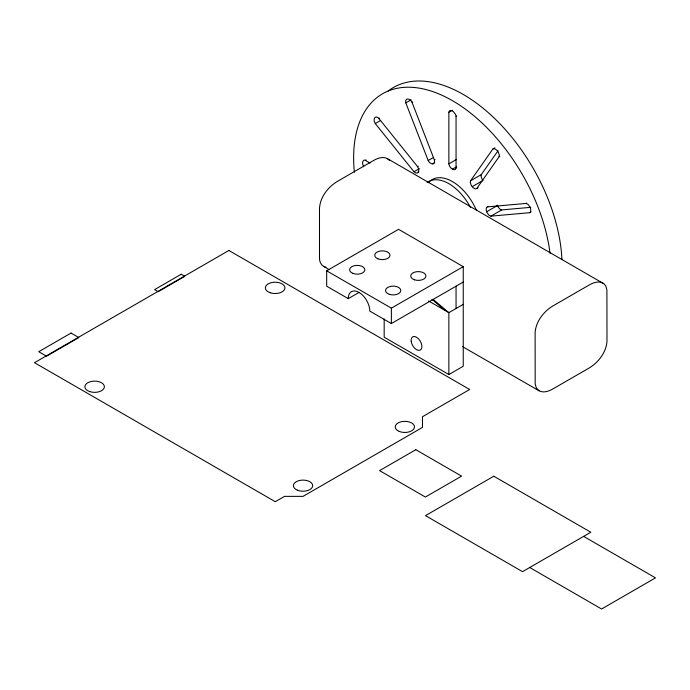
<?xml version="1.0" encoding="UTF-8"?>
<svg xmlns="http://www.w3.org/2000/svg" width="690" height="690" viewBox="0 0 690 690"><rect width="100%" height="100%" fill="white"/><g stroke="black" fill="none" stroke-linecap="round" stroke-linejoin="round"><path stroke-width="1.03" d="M448.862 112.203L449.664 110.633L451.467 110.607A6.426 3.709 60 0 1 453.779 112.047L455.469 114.255L456.055 116.351L456.055 167.998L455.245 169.567L453.442 169.593A6.452 3.726 60 0 1 452.459 169.145A6.374 3.683 60 0 1 451.131 168.162L449.449 165.954L448.862 163.849L448.862 112.203L452.235 110.262M470.511 180.815L470.252 182.531L471.175 185.11A6.374 3.683 60 0 0 472.227 186.671A6.452 3.726 60 0 0 473.133 187.663L475.16 188.948L476.73 188.56L499.094 156.751L499.353 155.026L498.43 152.456A6.426 3.709 60 0 0 496.464 149.903L494.445 148.617L492.867 149.006L470.511 180.815L481.292 174.587L498.059 150.731M481.292 174.587L481.034 176.312L481.956 178.883A6.374 3.683 60 0 0 483 180.452M418.899 171.819L418.226 172.207A6.374 3.683 60 0 1 417.39 172.94L415.622 172.983L414.009 171.75L375.274 123.57L374.153 121.104L374.247 118.827A6.426 3.709 60 0 1 375.481 117.274C377.094 116.153 378.37 118.827 379.543 118.068M405.824 102.896L405.634 100.567L406.738 99.231A6.426 3.709 60 0 1 408.782 99.17L410.774 100.412L412.042 102.344L434.407 159.968L434.588 162.305L433.493 163.633A6.452 3.726 60 0 1 432.69 163.849A6.374 3.683 60 0 1 431.448 163.703L429.456 162.452L428.18 160.529L405.824 102.896L411.214 99.783M375.274 123.57L380.664 120.457M412.042 102.344L412.724 101.956M363.647 166.739L362.724 164.125A6.426 3.709 60 0 1 362.811 161.512L363.88 160.184L366.088 160.002M456.055 116.351L456.728 115.963M378.87 118.456L417.597 166.635L418.269 166.247M428.18 160.529L433.57 157.415M414.009 171.75L419.399 168.636M434.407 159.968L435.079 159.58M432.69 163.849L434.717 162.685M448.862 163.849L456.28 159.562M452.459 169.145L456.504 166.816M456.055 167.998L456.728 167.61M492.867 149.006L494.894 147.833M499.094 156.751L499.767 156.354M463.24 282.046L391.368 323.541L369.805 311.095A15.249 8.806 60 0 0 359.024 292.422L348.243 298.641L326.68 286.195L326.68 270.816L398.553 229.313L463.24 266.659L463.24 366.243L448.862 374.541L384.175 337.194L384.175 318.953M472.219 186.671L482.327 180.84M476.73 188.56L478.084 187.784M487.312 206.888L526.047 203.429L527.971 204.326L529.678 206.577A6.426 3.709 60 0 1 530.757 209.562L530.67 211.821L529.635 212.692L490.909 216.151L488.986 215.254L487.278 213.003A6.452 3.726 60 0 1 486.692 211.735A6.374 3.683 60 0 1 486.2 210.019L486.407 207.509L487.985 206.5M486.692 211.735L496.8 205.905M490.909 216.151L501.69 209.924L530.739 207.328M526.047 203.429L526.72 203.041M529.635 212.692L530.99 211.916M326.68 270.816L391.368 308.163L463.24 266.659M463.24 304.368L448.862 312.665L428.576 300.952M501.69 209.924L499.767 209.027L498.059 206.776A6.452 3.726 60 0 1 497.473 205.508A6.374 3.683 60 0 1 497.318 205.094M325.973 267.246C321.669 266.582 319.289 262.105 319.496 258.051L319.496 208.397C320.134 197.245 327.759 187.344 337.022 181.608L373.833 160.347C377.844 158.07 383.079 156.276 387.444 158.657L604.13 283.918L605.751 285.962L606.915 289.929L606.984 341.041C606.346 352.193 598.713 362.086 589.458 367.83L552.638 389.082C548.628 391.359 543.392 393.153 539.028 390.781L462.49 346.587M603.069 283.142C598.704 280.761 593.469 282.564 589.458 284.841L552.638 306.093C543.384 311.828 535.75 321.73 535.112 332.882L535.181 383.994L536.346 387.961L539.028 390.781M365.407 160.391L370.073 163.082M323.412 266.288L329.009 269.523M583.628 536.389L655.5 577.884L601.594 609.003L529.722 567.508M387.444 158.657L389.41 160.373M433.148 299.417L448.862 312.665L448.862 374.541M431.906 299.331L445.274 310.595M417.597 166.635L418.727 169.11L418.623 171.387A6.452 3.726 60 0 1 418.226 172.207M456.055 286.195L456.055 308.516M391.368 308.163L391.368 323.541M388.151 91.028A139.76 80.696 60 0 1 494.972 118.818A139.76 80.696 60 0 1 561.919 259.388M354.384 172.267A139.76 80.696 60 0 1 438.599 93.806A139.76 80.696 60 0 1 550.059 253.23M427.136 182.583A40.658 23.477 60 0 1 470.589 207.673M428.395 182.738A40.658 23.477 60 0 1 476.523 210.519M348.243 298.641A15.249 8.806 60 0 1 359.024 292.422M71.044 333.054L38.726 351.71L46.515 356.213L78.833 337.557L71.044 333.054M181.168 274.275L154.612 289.61L158.191 291.68L184.748 276.345L181.168 274.275M228.882 250.47L34.5 362.699L275.276 501.708L284.522 496.369L303.039 496.369L422.478 427.412L422.47 416.726L469.657 389.479L228.882 250.47M415.811 449.707L379.595 470.623L425.368 497.041L461.584 476.135L415.811 449.707M493.781 476.212L425.506 515.637L522.537 571.656L590.812 532.232L493.781 476.212M411.197 341.369A7.625 4.399 60 0 0 419.917 350.253A7.625 4.399 60 0 0 418.451 338.755A7.625 4.399 60 0 0 411.197 341.369M414.509 279.812A7.625 4.399 0 0 0 425.937 276A7.625 4.399 0 0 0 414.509 272.188A7.625 4.399 0 0 0 414.509 279.812M389.35 294.337A7.625 4.399 0 0 0 400.787 290.524A7.625 4.399 0 0 0 389.35 286.712A7.625 4.399 0 0 0 389.35 294.337M352.754 273.335A7.625 4.399 0 0 0 364.812 270.23A7.625 4.399 0 0 0 354.117 265.754A7.625 4.399 0 0 0 352.754 273.335M377.904 258.819A7.625 4.399 0 0 0 389.962 255.705A7.625 4.399 0 0 0 379.276 251.229A7.625 4.399 0 0 0 377.904 258.819M89.752 391.601A9.746 5.623 0 0 0 104.388 386.754A9.746 5.623 0 0 0 89.795 381.855A9.746 5.623 0 0 0 89.752 391.601M270.187 292.741A9.789 5.649 0 0 0 284.936 287.911A9.789 5.649 0 0 0 270.316 282.952A9.789 5.649 0 0 0 270.187 292.741M297.39 490.167A9.643 5.563 0 0 0 312.639 486.234A9.643 5.563 0 0 0 299.115 480.585A9.643 5.563 0 0 0 297.39 490.167M399.217 431.397A9.626 5.555 0 0 0 414.44 427.464A9.626 5.555 0 0 0 400.942 421.823A9.626 5.555 0 0 0 399.217 431.397"/></g></svg>
